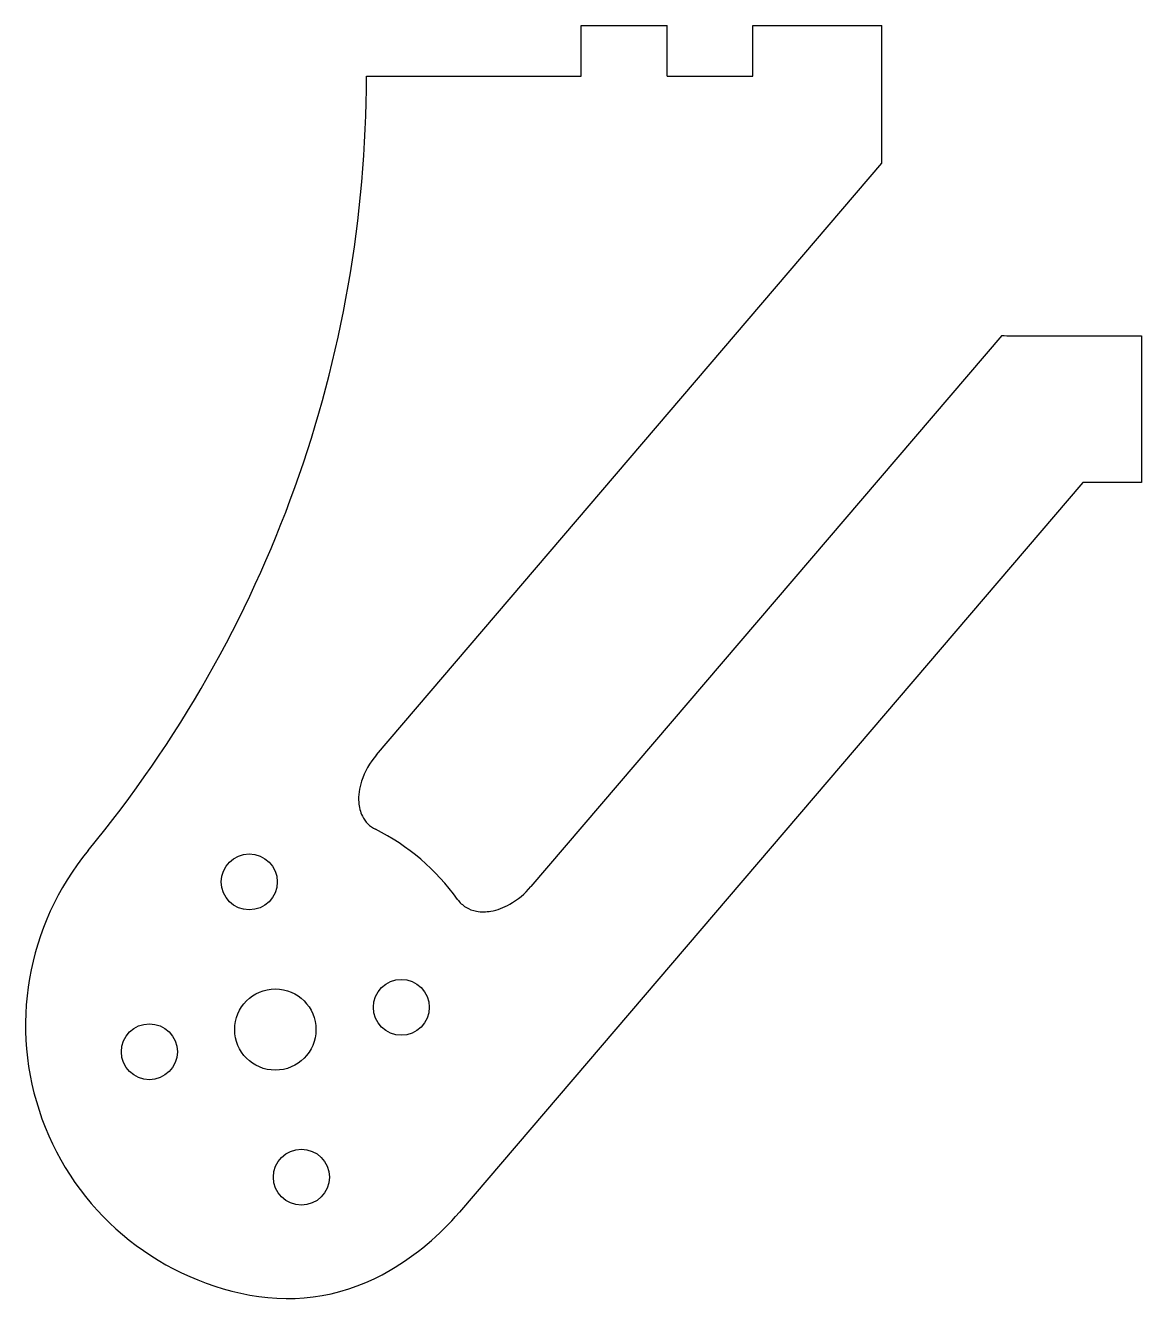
# Model space of a CAD drawing. Header units: inches. Extents: x -0.34 to 2.41, y -3.01 to 0.13.
import ezdxf

# ---------------------------------------------------------------- set-up
doc = ezdxf.new("R2010")
doc.units = ezdxf.units.IN
doc.header["$MEASUREMENT"] = 0

msp = doc.modelspace()

# ---------------------------------------------------------------- linework, layer by layer
for p, q in [((1.0285, 0.125), (1.2399, 0.125)), ((1.0285, 0), (1.0285, 0.125)), ((1.2399, 0), (1.2399, 0.125)), ((1.4514, 0.125), (1.7686, 0.125)), ((1.4514, 0), (1.4514, 0.125)), ((1.7686, -0.2141), (1.7686, 0.125)), ((0.4998, 0), (1.0285, 0)), ((1.2399, 0), (1.4514, 0)), ((0.5246, -1.6707), (1.7686, -0.2141)), ((2.0638, -0.6383), (0.9048, -1.9954)), ((2.0882, -0.6393), (2.4079, -0.6393)), ((2.4079, -0.6393), (2.4079, -1)), ((2.2634, -1), (0.7287, -2.797)), ((2.4079, -1), (2.2634, -1))]:
    msp.add_line(p, q)
for centre, radius in [((0.2114, -1.9837), 0.0689), ((0.5857, -2.2925), 0.0689), ((0.2755, -2.3472), 0.1), ((-0.0346, -2.4019), 0.0689), ((0.3396, -2.7107), 0.0689)]:
    msp.add_circle(centre, radius)
for centre, radius, start, end in [((-2.4956, 0), 2.9954, 320.4775, 0), ((2.0882, -0.3196), 0.3196, 265.6071, 270), ((0.2755, -2.3472), 0.5512, 35.5434, 63.4581), ((0.3365, -2.3364), 0.676, 140.4775, 259.4236), ((0.2146, -2.3579), 0.676, 300.5783, 319.5008), ((0.3042, -2.5095), 0.5, 259.4236, 300.5783)]:
    msp.add_arc(centre, radius, start, end)
for points, knots in [([(0.5246, -1.6707), (0.5078, -1.6903), (0.495, -1.7127), (0.4819, -1.7535), (0.4795, -1.7711), (0.4816, -1.7994), (0.4845, -1.8112), (0.4933, -1.8289), (0.4978, -1.8352), (0.5087, -1.8462), (0.515, -1.8507), (0.5218, -1.8541)], [0, 0, 0, 0, 0.196802, 0.196802, 0.3501299, 0.3501299, 0.4630957, 0.4630957, 0.5366286, 0.5366286, 0.609012, 0.609012, 0.609012, 0.609012]), ([(0.724, -2.0268), (0.7295, -2.0345), (0.7364, -2.0409), (0.7526, -2.0509), (0.7615, -2.0541), (0.7825, -2.058), (0.7944, -2.0577), (0.8223, -2.053), (0.838, -2.0469), (0.8722, -2.0277), (0.89, -2.0126), (0.9048, -1.9954)], [0, 0, 0, 0, 0.0721297, 0.0721297, 0.1447123, 0.1447123, 0.2342135, 0.2342135, 0.3592132, 0.3592132, 0.5300714, 0.5300714, 0.5300714, 0.5300714])]:
    msp.add_open_spline(points, degree=3, knots=knots)

doc.saveas('drawing.dxf')
